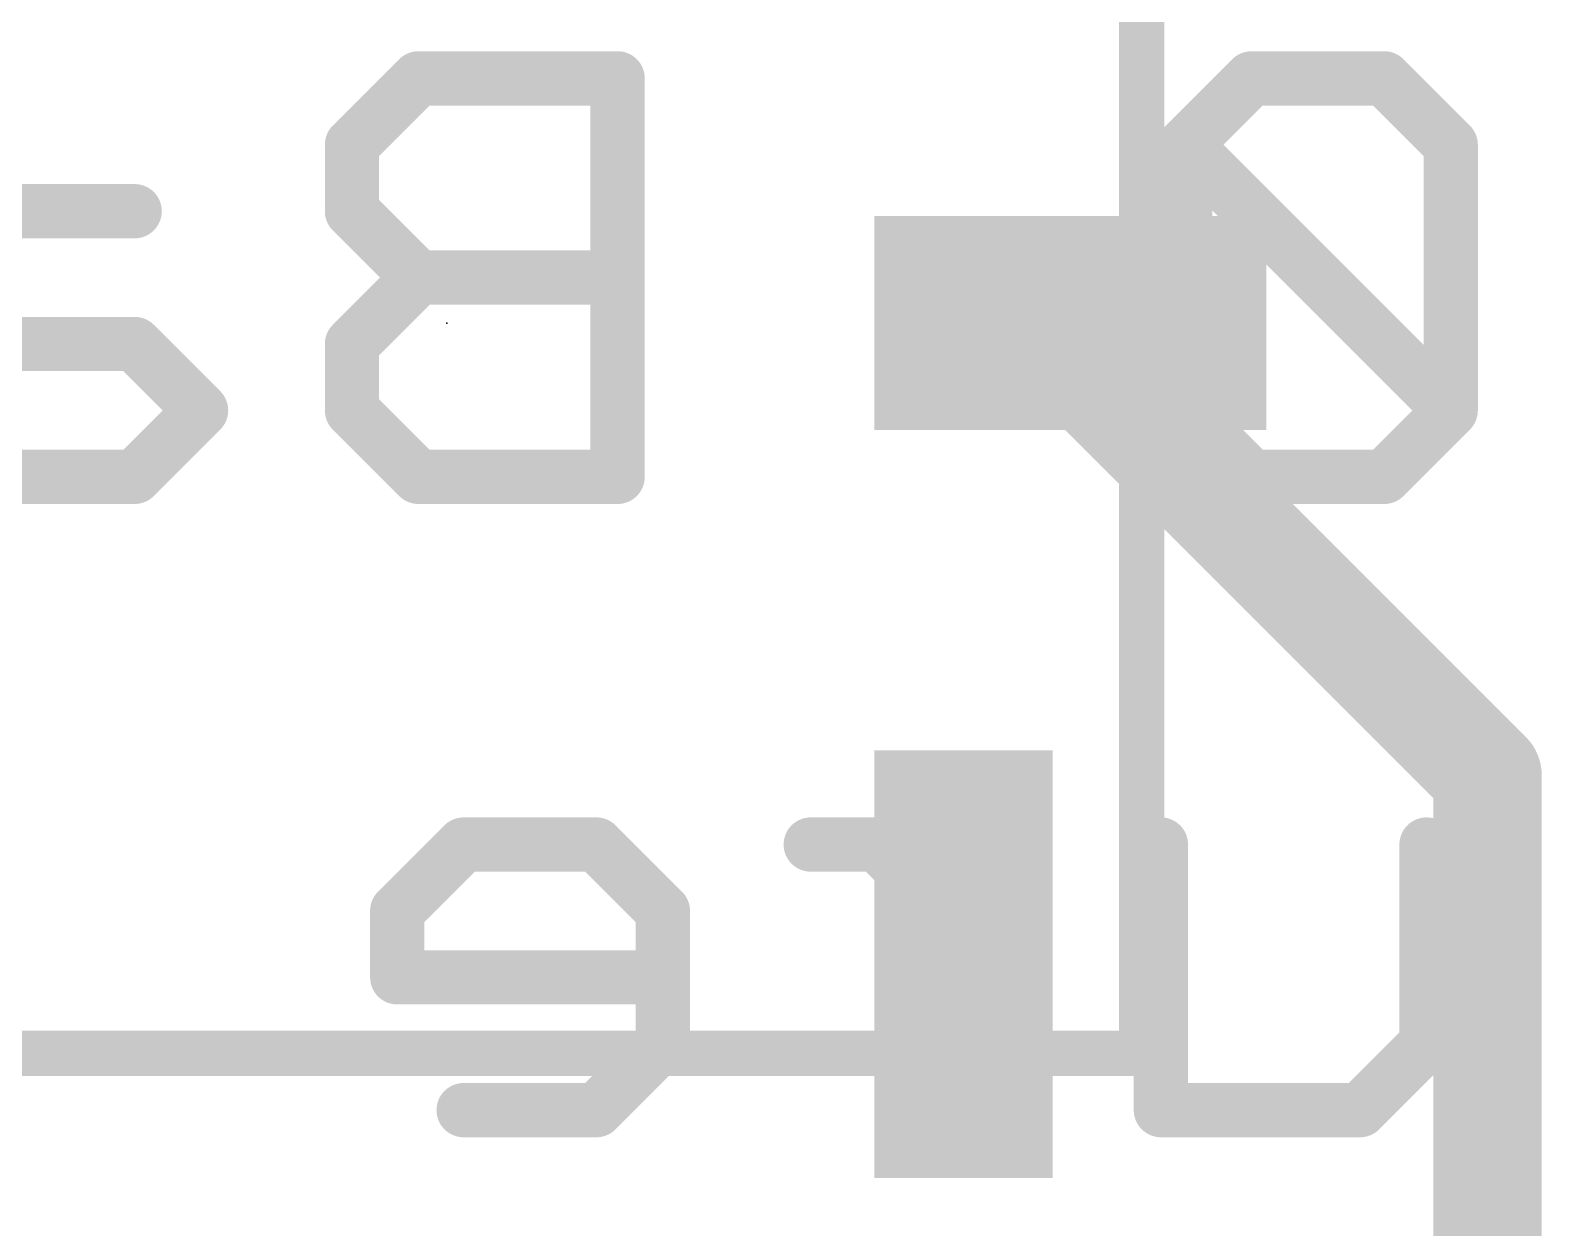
# Model space of a CAD drawing. Extents: x -0.2 to 18.1, y -0.2 to 19.4.
# Drawn here: x 7.72 to 11.963, y 9.017 to 12.379 of the extents above; entities that cross this region are included whole.
import ezdxf

# ---------------------------------------------------------------- set-up
doc = ezdxf.new("R2010")
doc.units = 0
for name, color, linetype in [('1', 12, 'CONTINUOUS'), ('21', 40, 'CONTINUOUS'), ('22', 6, 'CONTINUOUS'), ('23', 53, 'CONTINUOUS')]:
    doc.layers.add(name, color=color, linetype=linetype)

# ---------------------------------------------------------------- blocks, each defined once
blk = doc.blocks.new('RECT')
blk.add_solid([(-0.5, -0.5), (0.5, -0.5), (-0.5, 0.5), (0.5, 0.5)])

msp = doc.modelspace()

# ---------------------------------------------------------------- linework, layer by layer
at = {"layer": '1', "const_width": 0.3048}
for points in [[(10.64, 11.458), (10.64, 11.557)], [(11.811, 10.287), (10.64, 11.458)], [(11.811, 8.273), (11.811, 10.287)]]:
    msp.add_lwpolyline(points, dxfattribs=at)
at = {"layer": '1', "const_width": 0.1524}
for points in [[(10.7162, 11.557, 1), (10.5638, 11.557)], [(10.6939, 11.5119, 1), (10.5861, 11.4041)], [(10.5638, 11.458, 1), (10.7162, 11.458)], [(11.8872, 10.287, 1), (11.7348, 10.287)], [(11.7571, 10.2331, 1), (11.8649, 10.3409)]]:
    msp.add_lwpolyline(points, format="xyb", dxfattribs=at)
at = {"layer": '21', "const_width": 0.127}
for points in [[(10.84, 13.607), (10.84, 9.507)], [(10.84, 9.507), (6.94, 9.507)]]:
    msp.add_lwpolyline(points, dxfattribs=at)
at = {"layer": '21', "const_width": 0.0635}
for points in [[(10.84, 9.4752, 1), (10.84, 9.5388)], [(10.8082, 9.507, 1), (10.8718, 9.507)]]:
    msp.add_lwpolyline(points, format="xyb", dxfattribs=at)
at = {"layer": '22', "const_width": 0.1524}
for points in [[(8.8097, 12.2438), (8.6233, 12.0573)], [(9.369, 12.2438), (8.8097, 12.2438)], [(9.369, 11.1252), (9.369, 12.2438)], [(11.1485, 12.2438), (10.9621, 12.0573)], [(11.5213, 12.2438), (11.1485, 12.2438)], [(11.7078, 12.0573), (11.5213, 12.2438)], [(8.6233, 12.0573), (8.6233, 11.8709)], [(10.9621, 12.0573), (10.9621, 11.3116)], [(11.7078, 11.3116), (10.9621, 12.0573)], [(11.7078, 11.3116), (11.7078, 12.0573)], [(8.0131, 11.8709), (7.6403, 11.8709)], [(8.6233, 11.8709), (8.8097, 11.6845)], [(8.8097, 11.6845), (8.6233, 11.4981)], [(9.369, 11.6845), (8.8097, 11.6845)], [(8.0131, 11.4981), (7.4539, 11.4981)], [(8.1996, 11.3116), (8.0131, 11.4981)], [(8.6233, 11.4981), (8.6233, 11.3116)], [(8.0131, 11.1252), (8.1996, 11.3116)], [(8.6233, 11.3116), (8.8097, 11.1252)], [(10.9621, 11.3116), (11.1485, 11.1252)], [(11.5213, 11.1252), (11.7078, 11.3116)], [(7.4539, 11.1252), (8.0131, 11.1252)], [(8.8097, 11.1252), (9.369, 11.1252)], [(11.1485, 11.1252), (11.5213, 11.1252)], [(8.9367, 10.0929), (8.7503, 9.9065)], [(9.3095, 10.0929), (8.9367, 10.0929)], [(9.496, 9.9065), (9.3095, 10.0929)], [(10.0976, 10.0929), (9.9112, 10.0929)], [(10.4705, 9.7201), (10.0976, 10.0929)], [(10.4705, 9.3472), (10.4705, 10.0929)], [(10.8942, 9.3472), (10.8942, 10.0929)], [(11.6399, 10.0929), (11.6399, 9.5336)], [(8.7503, 9.9065), (8.7503, 9.7201)], [(9.496, 9.5336), (9.496, 9.9065)], [(8.7503, 9.7201), (9.496, 9.7201)], [(9.3095, 9.3472), (9.496, 9.5336)], [(11.6399, 9.5336), (11.4534, 9.3472)], [(8.9367, 9.3472), (9.3095, 9.3472)], [(11.4534, 9.3472), (10.8942, 9.3472)]]:
    msp.add_lwpolyline(points, dxfattribs=at)
at = {"layer": '22', "const_width": 0.0762}
for points in [[(8.8097, 12.2819, 1), (8.8097, 12.2057)], [(8.8366, 12.2168, 1), (8.7828, 12.2707)], [(9.4071, 12.2438, 1), (9.3309, 12.2438)], [(9.369, 12.2057, 1), (9.369, 12.2819)], [(11.1485, 12.2819, 1), (11.1485, 12.2057)], [(11.1754, 12.2168, 1), (11.1215, 12.2707)], [(11.5483, 12.2707, 1), (11.4944, 12.2168)], [(11.5213, 12.2057, 1), (11.5213, 12.2819)], [(8.5963, 12.0843, 1), (8.6502, 12.0304)], [(8.6614, 12.0573, 1), (8.5852, 12.0573)], [(10.989, 12.0843, 1), (10.9351, 12.0304)], [(10.9351, 12.0843, 1), (10.989, 12.0304)], [(11.0002, 12.0573, 1), (10.924, 12.0573)], [(11.7459, 12.0573, 1), (11.6697, 12.0573)], [(11.6808, 12.0304, 1), (11.7347, 12.0843)], [(8.0131, 11.8328, 1), (8.0131, 11.909)], [(8.6502, 11.8978, 1), (8.5963, 11.844)], [(8.5852, 11.8709, 1), (8.6614, 11.8709)], [(8.8097, 11.7226, 1), (8.8097, 11.6464)], [(8.8366, 11.6575, 1), (8.7828, 11.7114)], [(9.369, 11.6464, 1), (9.369, 11.7226)], [(8.7827, 11.6575, 1), (8.8366, 11.7114)], [(8.0401, 11.525, 1), (7.9862, 11.4711)], [(8.0131, 11.46, 1), (8.0131, 11.5362)], [(8.5963, 11.525, 1), (8.6502, 11.4711)], [(8.6614, 11.4981, 1), (8.5852, 11.4981)], [(8.2265, 11.2847, 1), (8.1726, 11.3386)], [(8.1726, 11.2847, 1), (8.2265, 11.3386)], [(8.6502, 11.3386, 1), (8.5963, 11.2847)], [(10.989, 11.3386, 1), (10.9351, 11.2847)], [(11.7347, 11.2847, 1), (11.6808, 11.3386)], [(11.6808, 11.2847, 1), (11.7347, 11.3386)], [(8.5852, 11.3116, 1), (8.6614, 11.3116)], [(10.924, 11.3116, 1), (11.0002, 11.3116)], [(11.6697, 11.3116, 1), (11.7459, 11.3116)], [(7.9862, 11.1521, 1), (8.0401, 11.0983)], [(8.0131, 11.0871, 1), (8.0131, 11.1633)], [(8.8097, 11.1633, 1), (8.8097, 11.0871)], [(8.7828, 11.0983, 1), (8.8366, 11.1521)], [(9.3309, 11.1252, 1), (9.4071, 11.1252)], [(9.369, 11.0871, 1), (9.369, 11.1633)], [(11.1485, 11.1633, 1), (11.1485, 11.0871)], [(11.1215, 11.0983, 1), (11.1754, 11.1521)], [(11.4944, 11.1521, 1), (11.5483, 11.0983)], [(11.5213, 11.0871, 1), (11.5213, 11.1633)], [(8.9367, 10.131, 1), (8.9367, 10.0548)], [(8.9636, 10.066, 1), (8.9097, 10.1198)], [(9.3365, 10.1198, 1), (9.2826, 10.066)], [(9.3095, 10.0548, 1), (9.3095, 10.131)], [(9.9112, 10.131, 1), (9.9112, 10.0548)], [(10.1246, 10.1198, 1), (10.0707, 10.066)], [(10.0976, 10.0548, 1), (10.0976, 10.131)], [(10.5086, 10.0929, 1), (10.4324, 10.0929)], [(10.9323, 10.0929, 1), (10.8561, 10.0929)], [(11.678, 10.0929, 1), (11.6018, 10.0929)], [(8.7884, 9.9065, 1), (8.7122, 9.9065)], [(9.5341, 9.9065, 1), (9.4579, 9.9065)], [(8.7233, 9.9334, 1), (8.7772, 9.8795)], [(9.469, 9.8795, 1), (9.5229, 9.9334)], [(8.7503, 9.7582, 1), (8.7503, 9.682)], [(9.496, 9.682, 1), (9.496, 9.7582)], [(10.4435, 9.6931, 1), (10.4974, 9.747)], [(8.7122, 9.7201, 1), (8.7884, 9.7201)], [(9.5229, 9.5067, 1), (9.469, 9.5606)], [(11.6668, 9.5067, 1), (11.6129, 9.5606)], [(9.4579, 9.5336, 1), (9.5341, 9.5336)], [(11.6018, 9.5336, 1), (11.678, 9.5336)], [(8.9367, 9.3853, 1), (8.9367, 9.3091)], [(9.3095, 9.3091, 1), (9.3095, 9.3853)], [(10.8942, 9.3853, 1), (10.8942, 9.3091)], [(11.4534, 9.3091, 1), (11.4534, 9.3853)], [(9.2826, 9.3741, 1), (9.3365, 9.3203)], [(10.4324, 9.3472, 1), (10.5086, 9.3472)], [(10.8561, 9.3472, 1), (10.9323, 9.3472)], [(11.4265, 9.3741, 1), (11.4804, 9.3203)]]:
    msp.add_lwpolyline(points, format="xyb", dxfattribs=at)
at = {"layer": '23'}
msp.add_point((8.89, 11.557), dxfattribs=at)

# ---------------------------------------------------------------- block references
at = {"layer": '1', "rotation": 270}
for p, xscale, yscale in [((10.64, 11.557), 0.6, 1.1), ((10.34, 9.757), 1.2, 0.5)]:
    msp.add_blockref('RECT', p, dxfattribs=dict(at, xscale=xscale, yscale=yscale))

doc.saveas('drawing.dxf')
